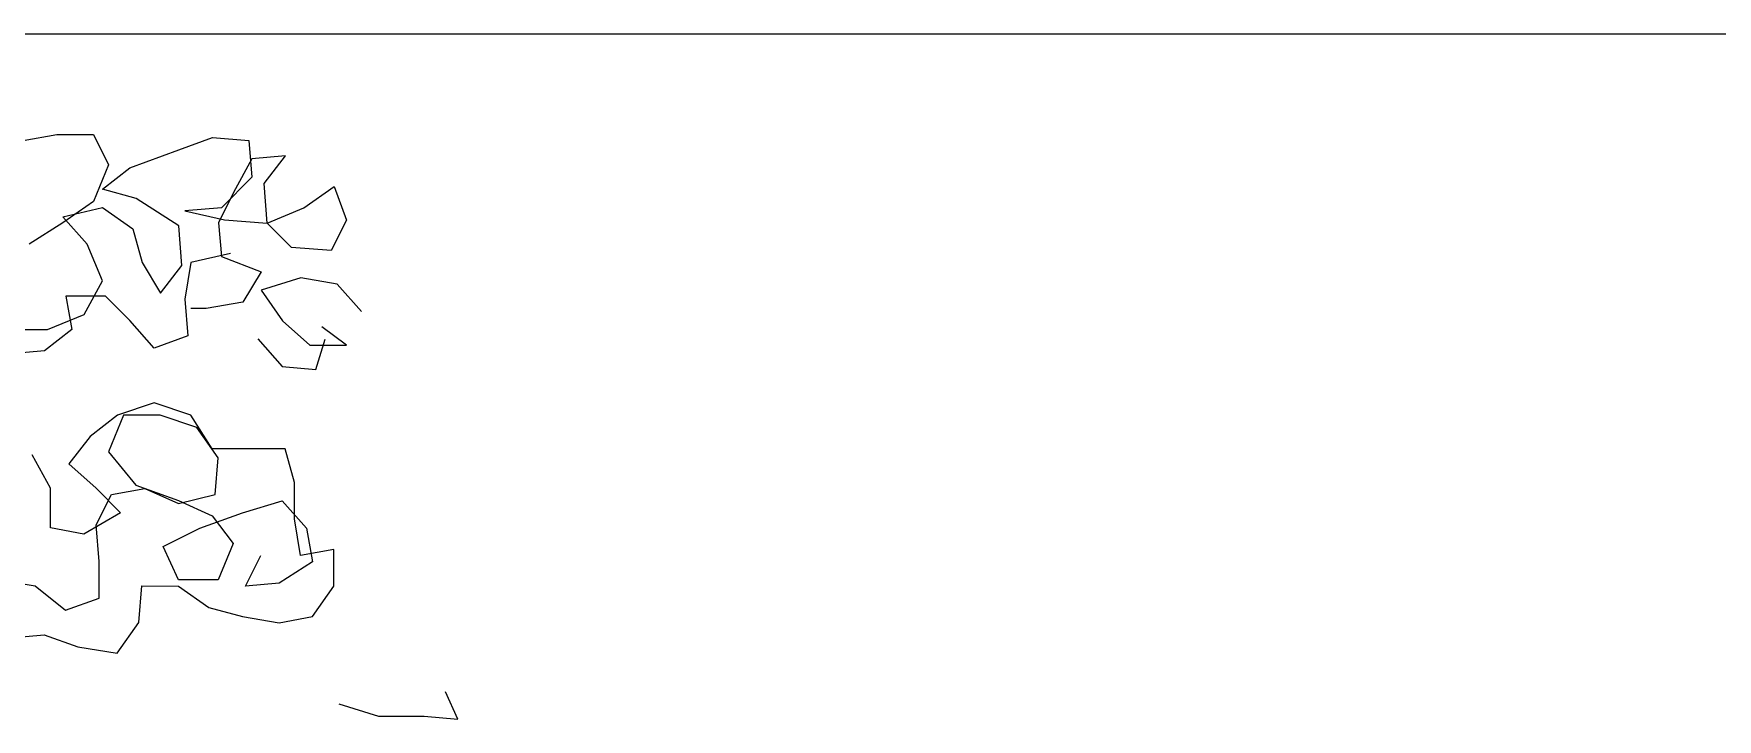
# Model space of a CAD drawing. Header units: millimetres. Extents: x -249630 to 95394, y -188036 to 109963.
# Drawn here: x -72198 to -71488, y 98262 to 98551 of the extents above; entities that cross this region are included whole.
import ezdxf

# ---------------------------------------------------------------- set-up
doc = ezdxf.new("R2010")
doc.units = ezdxf.units.MM
doc.layers.add('AHojas', color=86, linetype='Continuous')
doc.layers.add('Layer2', color=8, linetype='Continuous')

# ---------------------------------------------------------------- blocks, each defined once
blk = doc.blocks.new('Arbol_01')
at = {"layer": 'AHojas'}
for p, q in [((0.79495, 2.36398), (0.80628, 2.36603)), ((0.80628, 2.36603), (0.81864, 2.36602)), ((0.81864, 2.36602), (0.82377, 2.35572)), ((0.84746, 2.36084), (0.85879, 2.36495)), ((0.85879, 2.36495), (0.87115, 2.36391)), ((0.83098, 2.35468), (0.84746, 2.36084)), ((0.87115, 2.36391), (0.87217, 2.35155)), ((0.82377, 2.35572), (0.81862, 2.34337)), ((0.82171, 2.34748), (0.83098, 2.35468)), ((0.87217, 2.35773), (0.86598, 2.34641)), ((0.8835, 2.35875), (0.87217, 2.35773)), ((0.87628, 2.34949), (0.8835, 2.35875)), ((0.83303, 2.34438), (0.82171, 2.34748)), ((0.87217, 2.35155), (0.86186, 2.34127)), ((0.8773, 2.3361), (0.87628, 2.34949)), ((0.88966, 2.34124), (0.89996, 2.34844)), ((0.89996, 2.34844), (0.90407, 2.33711)), ((0.81862, 2.34337), (0.80831, 2.33617)), ((0.84744, 2.3351), (0.83303, 2.34438)), ((0.86598, 2.34641), (0.86083, 2.33612)), ((0.80831, 2.33617), (0.79698, 2.32897)), ((0.80831, 2.33823), (0.8217, 2.3413)), ((0.81654, 2.32895), (0.80831, 2.33823)), ((0.8217, 2.3413), (0.83199, 2.33409)), ((0.86186, 2.34127), (0.8495, 2.34025)), ((0.8495, 2.34025), (0.86289, 2.33715)), ((0.86083, 2.33612), (0.86184, 2.32479)), ((0.86289, 2.33715), (0.8773, 2.3361)), ((0.8773, 2.3361), (0.88966, 2.34124)), ((0.88553, 2.32786), (0.8773, 2.3361)), ((0.90407, 2.33711), (0.89892, 2.32682)), ((0.83199, 2.33409), (0.83507, 2.32276)), ((0.84846, 2.32172), (0.84744, 2.3351)), ((0.82168, 2.31659), (0.81654, 2.32895)), ((0.86493, 2.32582), (0.85155, 2.32274)), ((0.86184, 2.32479), (0.87523, 2.31963)), ((0.89892, 2.32682), (0.88553, 2.32786)), ((0.83507, 2.32276), (0.84124, 2.31245)), ((0.84124, 2.31245), (0.84846, 2.32172)), ((0.85155, 2.32274), (0.84948, 2.31039)), ((0.87523, 2.31963), (0.86904, 2.30934)), ((0.81549, 2.30527), (0.82168, 2.31659)), ((0.88861, 2.31756), (0.87522, 2.31345)), ((0.87522, 2.31345), (0.88242, 2.30315)), ((0.90096, 2.31549), (0.88861, 2.31756)), ((0.90919, 2.30621), (0.90096, 2.31549)), ((0.80932, 2.31145), (0.81137, 2.30013)), ((0.8227, 2.31144), (0.80932, 2.31145)), ((0.83093, 2.3032), (0.8227, 2.31144)), ((0.84948, 2.31039), (0.85049, 2.29803)), ((0.86904, 2.30934), (0.85668, 2.30729)), ((0.80313, 2.30013), (0.81549, 2.30527)), ((0.83916, 2.29392), (0.83093, 2.3032)), ((0.85668, 2.30729), (0.85153, 2.3073)), ((0.88242, 2.30315), (0.89168, 2.2949)), ((0.78666, 2.30015), (0.80313, 2.30013)), ((0.81137, 2.30013), (0.80209, 2.29293)), ((0.85049, 2.29803), (0.83916, 2.29392)), ((0.87418, 2.29698), (0.8824, 2.2877)), ((0.89373, 2.28666), (0.89683, 2.29696)), ((0.90403, 2.29489), (0.8958, 2.30108)), ((0.80209, 2.29293), (0.79077, 2.29191)), ((0.89168, 2.2949), (0.90403, 2.29489)), ((0.8824, 2.2877), (0.89373, 2.28666)), ((0.83915, 2.27539), (0.82679, 2.27128)), ((0.8515, 2.27126), (0.83915, 2.27539)), ((0.82679, 2.27128), (0.81751, 2.26408)), ((0.82885, 2.27128), (0.82369, 2.25893)), ((0.8412, 2.27127), (0.82885, 2.27128)), ((0.85355, 2.26714), (0.8412, 2.27127)), ((0.8587, 2.25992), (0.8515, 2.27126)), ((0.81751, 2.26408), (0.8103, 2.25482)), ((0.86075, 2.25683), (0.85355, 2.26714)), ((0.80411, 2.24659), (0.79794, 2.25792)), ((0.82369, 2.25893), (0.83294, 2.24759)), ((0.88341, 2.2599), (0.8587, 2.25992)), ((0.85971, 2.24448), (0.86075, 2.25683)), ((0.88649, 2.24857), (0.88341, 2.2599)), ((0.8103, 2.25482), (0.81956, 2.24657)), ((0.8041, 2.2332), (0.80411, 2.24659)), ((0.81956, 2.24657), (0.82779, 2.23833)), ((0.8247, 2.24451), (0.83603, 2.24656)), ((0.83294, 2.24759), (0.84735, 2.24243)), ((0.83603, 2.24656), (0.84735, 2.2414)), ((0.88648, 2.23622), (0.88649, 2.24857)), ((0.81954, 2.23422), (0.8247, 2.24451)), ((0.84735, 2.2414), (0.85971, 2.24448)), ((0.84735, 2.24243), (0.85868, 2.23727)), ((0.86897, 2.23829), (0.88236, 2.2424)), ((0.88236, 2.2424), (0.89059, 2.23312)), ((0.82779, 2.23833), (0.81542, 2.23113)), ((0.82056, 2.22186), (0.81954, 2.23422)), ((0.85455, 2.23316), (0.86897, 2.23829)), ((0.85868, 2.23727), (0.86587, 2.228)), ((0.88852, 2.22386), (0.88648, 2.23622)), ((0.81542, 2.23113), (0.8041, 2.2332)), ((0.84219, 2.22699), (0.85455, 2.23316)), ((0.89059, 2.23312), (0.89264, 2.2218)), ((0.84733, 2.21566), (0.84219, 2.22699)), ((0.86587, 2.228), (0.86072, 2.21565)), ((0.86998, 2.21358), (0.87514, 2.22387)), ((0.89985, 2.22591), (0.88852, 2.22386)), ((0.89984, 2.21355), (0.89985, 2.22591)), ((0.82055, 2.20951), (0.82056, 2.22186)), ((0.89264, 2.2218), (0.88131, 2.2146)), ((0.78658, 2.21571), (0.79893, 2.21364)), ((0.79893, 2.21364), (0.80922, 2.2054)), ((0.83393, 2.20126), (0.83497, 2.21361)), ((0.83497, 2.21361), (0.84733, 2.2136)), ((0.86072, 2.21565), (0.84733, 2.21566)), ((0.84733, 2.2136), (0.85762, 2.20638)), ((0.88131, 2.2146), (0.86998, 2.21358)), ((0.89262, 2.20326), (0.89984, 2.21355)), ((0.80922, 2.2054), (0.82055, 2.20951)), ((0.85762, 2.20638), (0.86894, 2.20328)), ((0.82671, 2.19097), (0.83393, 2.20126)), ((0.86894, 2.20328), (0.8813, 2.20121)), ((0.8813, 2.20121), (0.89262, 2.20326)), ((0.79068, 2.19615), (0.80201, 2.19717)), ((0.80201, 2.19717), (0.81333, 2.19304)), ((0.81333, 2.19304), (0.82671, 2.19097)), ((0.94166, 2.16862), (0.93755, 2.17789)), ((0.90151, 2.1738), (0.91489, 2.16967)), ((0.91489, 2.16967), (0.93034, 2.16966)), ((0.93034, 2.16966), (0.94166, 2.16862))]:
    blk.add_line(p, q, dxfattribs=at)

msp = doc.modelspace()

# ---------------------------------------------------------------- linework, layer by layer
at = {"layer": 'Layer2'}
msp.add_lwpolyline([(-74482.415, 98551.303), (-68357.415, 98551.303)], dxfattribs=at)

# ---------------------------------------------------------------- block references
at = {"xscale": 1250, "yscale": 1250, "zscale": 1250}
msp.add_blockref('Arbol_01', (-73196.564, 95551.303), dxfattribs=at)

doc.saveas('drawing.dxf')
